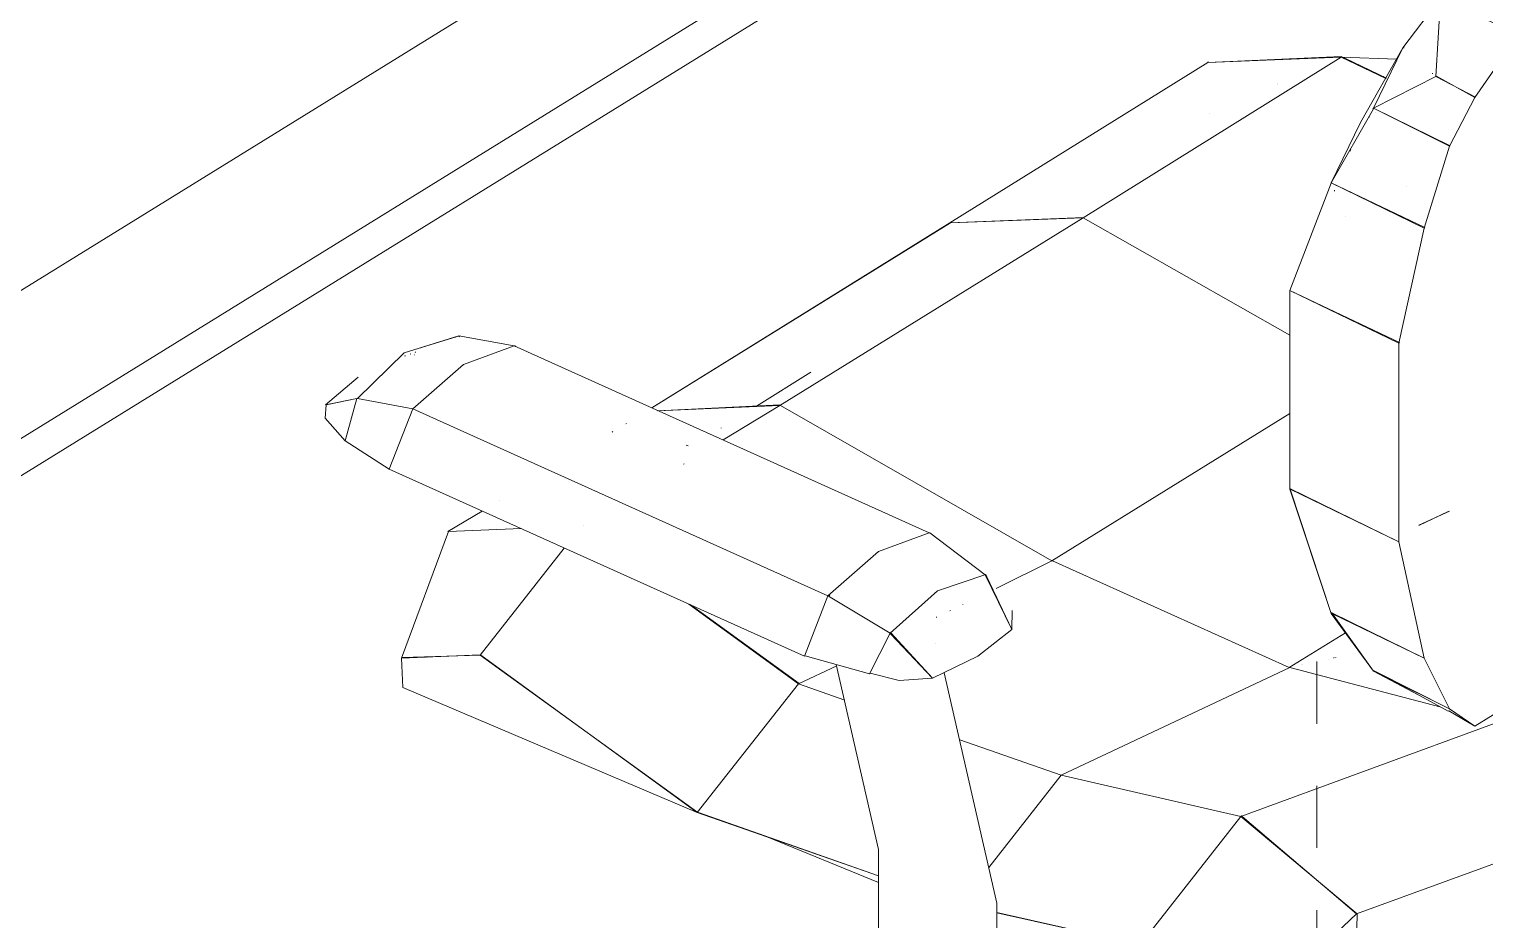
# Model space of a CAD drawing. Extents: x -15 to 256, y 0 to 403.
# Drawn here: x 246.749 to 249.091, y 369.648 to 371.081 of the extents above; entities that cross this region are included whole.
import ezdxf

# ---------------------------------------------------------------- set-up
doc = ezdxf.new("R2010")
doc.units = 0
doc.header["$LTSCALE"] = 0.15
doc.linetypes.add('PDF_IMPORT', pattern=[1, 0.8, -0.2])
doc.layers.get('0').update_dxf_attribs({"color": 252})
doc.layers.add('PDF2_Geometry', color=7, linetype='Continuous')

# ---------------------------------------------------------------- blocks, each defined once
blk = doc.blocks.new('6-Model')
at = {"layer": 'PDF2_Geometry', "lineweight": 0}
for points in [[(97.728, 44.645), (97.791, 21.26), (98.628, 21.793), (98.754, 44.183), (187.352, 98.945), (187.352, 99.845), (184.826, 101.893), (158.525, 113.745), (76.526, 63.045)], [(184.826, 101.893), (96.228, 47.131), (72.753, 57.717)], [(187.352, 99.845), (98.754, 45.095)], [(150.331, 50.991), (149.305, 52.4), (148.31, 55.42), (150.947, 54.141), (148.294, 55.431), (148.294, 55.42), (148.294, 60.251), (150.962, 58.984), (150.947, 58.972), (148.294, 60.251), (149.305, 62.855), (149.321, 62.879), (149.305, 62.867), (151.578, 61.778), (151.562, 61.766), (149.305, 62.867), (150.331, 64.667), (150.331, 64.679), (152.194, 63.767), (152.178, 63.755), (150.331, 64.679), (151.862, 65.46), (151.847, 65.448), (152.81, 64.951), (152.794, 64.939), (153.867, 66.479)], [(155.525, 69.841), (155.509, 69.841), (156.946, 69.19), (153.867, 66.479), (151.957, 67.343), (151.847, 65.448), (151.862, 65.46), (152.794, 64.939), (152.178, 63.755), (151.562, 61.766), (150.947, 58.972), (150.947, 54.141), (151.562, 51.311), (152.178, 50.08), (150.647, 50.837), (152.147, 50.02), (152.162, 50.032), (152.794, 49.653)], [(151.941, 67.343), (151.041, 66.147), (151.073, 66.147)], [(140.054, 61.896), (140.038, 61.896), (132.791, 57.397), (140.054, 61.896), (140.038, 61.896), (143.29, 62.027), (143.274, 62.015), (149.542, 65.922), (150.899, 65.875), (149.542, 65.922), (146.305, 65.792), (149.542, 65.934), (149.542, 65.922)], [(150.331, 64.679), (151.041, 66.147), (150.015, 64.335), (149.305, 62.867)], [(150.631, 65.401), (149.542, 65.922), (149.542, 65.934), (149.652, 65.887), (150.647, 65.413)], [(151.041, 66.147), (150.331, 64.679), (150.315, 64.655)], [(146.321, 65.792), (146.305, 65.804), (146.305, 65.792), (140.038, 61.896), (140.054, 61.896), (143.274, 62.015)], [(151.768, 65.531), (151.768, 65.52)], [(151.862, 65.591), (151.862, 65.591)], [(148.01, 65.271), (148.01, 65.271)], [(148.01, 65.259), (148.01, 65.259)], [(150.552, 65.448), (150.568, 65.448)], [(150.584, 65.448), (150.568, 65.437)], [(146.337, 64.549), (146.337, 64.549)], [(150.236, 64.478), (150.22, 64.466)], [(150.378, 64.572), (150.378, 64.572)], [(149.778, 63.684), (149.763, 63.661), (149.763, 63.637)], [(149.384, 62.69), (149.384, 62.678), (149.384, 62.666)], [(151.136, 62.773), (151.136, 62.773)], [(134.528, 56.616), (135.901, 57.456), (135.901, 57.468), (132.933, 57.326), (135.901, 57.456), (143.274, 62.015), (148.294, 59.161)], [(149.652, 62.038), (149.652, 62.038)], [(128.008, 59.102), (128.039, 59.126), (126.776, 58.735), (128.103, 59.149), (128.039, 59.126), (128.087, 59.138), (128.103, 59.149), (128.118, 59.126)], [(128.103, 59.149), (129.445, 58.901), (129.46, 58.901), (129.476, 58.889)], [(125.656, 58.143), (124.866, 57.468), (125.624, 57.622), (125.64, 57.622), (126.776, 58.735)], [(138.585, 51.915), (138.601, 51.891), (139.611, 50.826), (138.806, 50.766), (138.096, 50.944), (138.08, 50.932), (138.585, 51.915), (137.086, 52.815), (137.07, 52.827), (126.982, 57.373), (128.213, 58.451), (129.445, 58.901), (139.533, 54.354), (138.301, 53.904), (137.07, 52.827), (136.501, 51.358), (126.413, 55.905), (126.982, 57.373), (125.64, 57.622), (125.624, 57.622)], [(127.029, 58.747), (127.029, 58.747)], [(127.061, 58.747), (127.045, 58.747)], [(126.792, 58.664), (126.808, 58.664), (126.792, 58.664), (126.792, 58.652)], [(126.792, 58.664), (126.808, 58.664), (126.792, 58.664)], [(126.919, 58.699), (126.934, 58.711)], [(126.934, 58.699), (126.934, 58.699)], [(127.029, 58.688), (127.013, 58.688)], [(135.333, 57.433), (136.659, 58.261)], [(125.64, 57.622), (126.982, 57.373)], [(148.294, 57.255), (142.516, 53.679), (135.917, 57.456)], [(132.176, 57.018), (132.16, 57.006)], [(131.844, 56.817), (131.828, 56.805)], [(134.481, 56.9), (134.481, 56.912)], [(125.34, 56.592), (126.413, 55.905)], [(133.628, 56.485), (133.675, 56.473)], [(133.565, 56.024), (133.581, 56.035)], [(148.294, 55.431), (148.31, 55.42), (148.294, 55.42), (149.305, 52.4)], [(128.671, 54.887), (127.834, 54.39), (127.85, 54.39), (129.618, 54.461)], [(129.081, 55.135), (129.081, 55.135)], [(152.178, 54.887), (151.436, 54.543)], [(152.147, 54.875), (151.436, 54.532)], [(131.134, 54.543), (131.134, 54.543)], [(149.731, 54.733), (149.731, 54.721)], [(149.747, 54.721), (149.747, 54.721)], [(161.114, 54.792), (152.794, 49.653), (152.178, 50.08), (150.347, 51.003), (150.331, 51.003)], [(127.834, 54.39), (127.85, 54.39), (126.713, 51.311), (126.729, 51.323), (128.624, 51.382), (128.624, 51.394), (126.713, 51.311), (126.745, 50.601), (133.897, 47.558), (138.301, 46.018), (133.928, 47.558), (133.912, 47.558)], [(141.143, 52.827), (140.89, 53.336), (139.548, 54.354), (139.533, 54.354)], [(130.66, 53.987), (128.624, 51.382), (133.912, 47.558), (133.897, 47.558), (128.639, 51.382)], [(141.159, 53.004), (142.516, 53.679), (142.516, 53.691)], [(142.532, 53.679), (148.279, 51.086), (148.294, 51.086), (142.737, 48.469), (147.11, 47.463), (149.936, 45.095)], [(141.553, 52.471), (141.538, 52.01), (140.938, 53.288), (140.906, 53.348)], [(137.117, 52.827), (137.101, 52.838)], [(141.08, 52.969), (141.08, 52.969)], [(141.159, 52.803), (141.174, 52.779)], [(137.291, 51.122), (136.359, 50.683), (133.691, 52.625)], [(137.48, 50.293), (136.359, 50.683), (136.375, 50.695), (133.723, 52.613)], [(140.038, 52.46), (140.054, 52.471)], [(140.353, 52.613), (140.353, 52.625)], [(149.321, 52.412), (151.562, 51.311), (149.336, 52.389), (150.331, 50.991), (151.436, 50.411)], [(139.706, 52.306), (139.722, 52.306)], [(139.675, 51.666), (139.675, 51.666)], [(149.652, 51.927), (148.279, 51.086), (148.294, 51.086), (151.941, 50.127)], [(150.694, 51.737), (150.694, 51.725)], [(127.313, 51.335), (127.329, 51.335)], [(136.501, 51.358), (136.517, 51.37), (138.08, 50.932)], [(149.368, 51.311), (149.368, 51.323)], [(149.384, 51.323), (149.384, 51.323)], [(149.4, 51.323), (149.4, 51.323)], [(149.415, 51.323), (149.415, 51.335)], [(151.673, 51.358), (151.673, 51.358)], [(137.275, 51.157), (138.301, 46.658), (138.301, 44.242), (138.317, 44.254), (138.317, 44.23), (138.491, 43.224), (139.138, 42.703), (139.154, 42.715)], [(143.053, 41.697), (143.037, 41.685), (142.027, 41.412), (141.364, 41.933), (141.38, 41.933), (141.174, 42.94), (141.174, 45.355), (139.896, 50.956)], [(148.579, 51.145), (148.579, 51.145)], [(148.579, 51.003), (148.579, 51.003)], [(148.594, 51.145), (148.594, 51.145)], [(148.594, 51.003), (148.594, 51.003)], [(148.957, 51.228), (148.957, 51.228)], [(149.226, 51.287), (149.226, 51.287)], [(136.359, 50.683), (133.897, 47.558)], [(148.957, 50.908), (148.957, 50.908)], [(156.172, 46.066), (156.156, 46.066), (156.188, 47.38), (149.921, 45.095), (147.142, 47.463), (147.126, 47.475), (147.11, 47.463), (153.378, 49.76), (156.204, 47.392), (156.188, 47.38)], [(140.275, 49.322), (142.737, 48.469), (142.753, 48.469)], [(140.985, 46.22), (142.737, 48.469)], [(147.126, 47.475), (147.11, 47.463), (144.663, 44.337), (141.174, 45.119)], [(147.174, 47.404), (147.174, 47.427), (147.174, 47.404)], [(147.268, 47.356), (147.252, 47.344)], [(135.57, 46.977), (138.301, 45.853)], [(149.889, 42.964), (147.331, 42.147), (147.363, 42.668), (149.921, 45.095), (149.936, 45.095), (149.889, 42.964), (156.156, 46.066)], [(141.174, 45.13), (144.663, 44.337), (147.363, 42.668), (147.347, 42.158)]]:
    blk.add_lwpolyline(points, dxfattribs=at)
for points in [[(124.85, 57.148), (125.34, 56.592), (125.624, 57.622), (124.882, 57.468)], [(124.866, 57.468), (124.882, 57.48), (124.882, 57.468)], [(140.717, 51.358), (141.538, 52.01), (140.89, 53.336), (140.906, 53.348), (139.738, 52.945), (138.585, 51.915), (138.601, 51.927), (139.611, 50.826)], [(149.305, 52.4), (149.321, 52.412), (149.336, 52.389)], [(150.331, 50.991), (150.331, 51.003), (150.647, 50.837)]]:
    blk.add_lwpolyline(points, close=True, dxfattribs=at)
at = {"layer": 'PDF2_Geometry', "linetype": 'PDF_IMPORT', "lineweight": 0, "ltscale": 0.01184}
blk.add_lwpolyline([(148.957, 51.228), (148.957, 42.644), (149.005, 42.679)], dxfattribs=at)

msp = doc.modelspace()

# ---------------------------------------------------------------- block references
at = {"xscale": 0.0661841224396376, "yscale": 0.0661841224396376, "zscale": 0.0661841224396376}
msp.add_blockref('6-Model', (238.962, 366.6734), dxfattribs=at)

doc.saveas('drawing.dxf')
